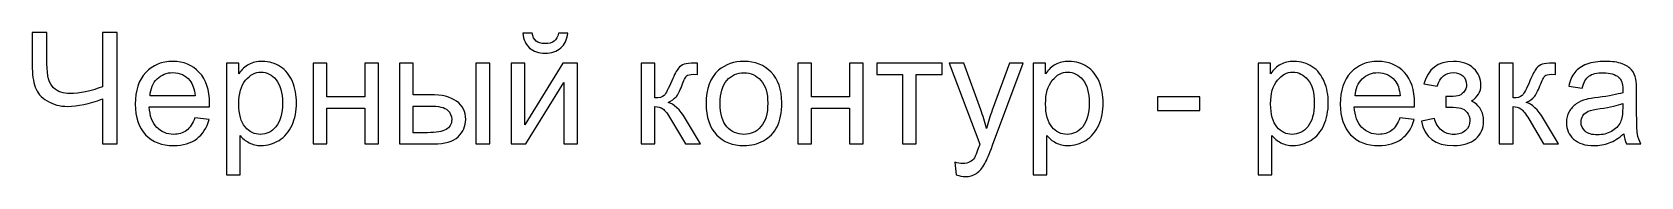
# Model space of a CAD drawing. Header units: millimetres. Extents: x -1172 to 901, y -384 to 816.
# Drawn here: x 480 to 587.3, y 208.9 to 218.5 of the extents above; entities that cross this region are included whole.
import ezdxf

# ---------------------------------------------------------------- set-up
doc = ezdxf.new("R2010")
doc.units = ezdxf.units.MM
doc.header["$MEASUREMENT"] = 0
doc.layers.add('layer 1', color=7, linetype='Continuous')

msp = doc.modelspace()

# ---------------------------------------------------------------- linework, layer by layer
at = {"layer": 'layer 1', "color": 250}
for points, knots in [([(485.6495, 211.0876), (485.6495, 211.0876), (484.6624, 211.0876), (484.6624, 211.0876), (484.6624, 211.0876), (484.6624, 211.0876), (484.6624, 214.0835), (484.6624, 214.0835), (484.6624, 214.0835), (483.7792, 213.7562), (483.0051, 213.5917), (482.3419, 213.5917), (482.3419, 213.5917), (481.8241, 213.5917), (481.3669, 213.7129), (480.9721, 213.9554), (480.9721, 213.9554), (480.5755, 214.1961), (480.3105, 214.5043), (480.1772, 214.8767), (480.1772, 214.8767), (480.0438, 215.249), (479.9763, 215.7356), (479.9763, 216.3383), (479.9763, 216.3383), (479.9763, 216.3383), (479.9763, 218.5272), (479.9763, 218.5272), (479.9763, 218.5272), (479.9763, 218.5272), (480.9634, 218.5272), (480.9634, 218.5272), (480.9634, 218.5272), (480.9634, 218.5272), (480.9634, 216.43), (480.9634, 216.43), (480.9634, 216.43), (480.9634, 215.6179), (481.1106, 215.0827), (481.4067, 214.8264), (481.4067, 214.8264), (481.7029, 214.5719), (482.0596, 214.4437), (482.4752, 214.4437), (482.4752, 214.4437), (483.1696, 214.4437), (483.8987, 214.5979), (484.6624, 214.9061), (484.6624, 214.9061), (484.6624, 214.9061), (484.6624, 218.5272), (484.6624, 218.5272), (484.6624, 218.5272), (484.6624, 218.5272), (485.6495, 218.5272), (485.6495, 218.5272), (485.6495, 218.5272), (485.6495, 218.5272), (485.6495, 211.0876), (485.6495, 211.0876)], [0, 0, 0, 0, 0.0625, 0.0625, 0.0625, 0.0625, 0.125, 0.125, 0.125, 0.125, 0.1875, 0.1875, 0.1875, 0.1875, 0.25, 0.25, 0.25, 0.25, 0.3125, 0.3125, 0.3125, 0.3125, 0.375, 0.375, 0.375, 0.375, 0.4375, 0.4375, 0.4375, 0.4375, 0.5, 0.5, 0.5, 0.5, 0.5625, 0.5625, 0.5625, 0.5625, 0.625, 0.625, 0.625, 0.625, 0.6875, 0.6875, 0.6875, 0.6875, 0.75, 0.75, 0.75, 0.75, 0.8125, 0.8125, 0.8125, 0.8125, 0.875, 0.875, 0.875, 0.875, 1, 1, 1, 1]), ([(515.0736, 218.4752), (515.0736, 218.4752), (515.697, 218.4752), (515.697, 218.4752), (515.697, 218.4752), (515.6468, 218.0475), (515.4909, 217.7185), (515.2312, 217.4899), (515.2312, 217.4899), (514.9714, 217.2596), (514.6268, 217.1453), (514.1956, 217.1453), (514.1956, 217.1453), (513.7627, 217.1453), (513.4163, 217.2596), (513.1583, 217.4864), (513.1583, 217.4864), (512.9002, 217.715), (512.7444, 218.044), (512.6942, 218.4752), (512.6942, 218.4752), (512.6942, 218.4752), (513.3176, 218.4752), (513.3176, 218.4752), (513.3176, 218.4752), (513.3643, 218.2415), (513.4596, 218.0666), (513.5999, 217.9523), (513.5999, 217.9523), (513.7401, 217.8362), (513.9306, 217.7791), (514.1679, 217.7791), (514.1679, 217.7791), (514.4432, 217.7791), (514.651, 217.8345), (514.7913, 217.9471), (514.7913, 217.9471), (514.9316, 218.0579), (515.0268, 218.2345), (515.0736, 218.4752)], [0, 0, 0, 0, 0.09090909, 0.09090909, 0.09090909, 0.09090909, 0.18181818, 0.18181818, 0.18181818, 0.18181818, 0.27272727, 0.27272727, 0.27272727, 0.27272727, 0.36363636, 0.36363636, 0.36363636, 0.36363636, 0.45454545, 0.45454545, 0.45454545, 0.45454545, 0.54545455, 0.54545455, 0.54545455, 0.54545455, 0.63636364, 0.63636364, 0.63636364, 0.63636364, 0.72727273, 0.72727273, 0.72727273, 0.72727273, 0.81818182, 0.81818182, 0.81818182, 0.81818182, 1, 1, 1, 1]), ([(490.8292, 212.8332), (490.8292, 212.8332), (491.7747, 212.7085), (491.7747, 212.7085), (491.7747, 212.7085), (491.6275, 212.1596), (491.3522, 211.7318), (490.9504, 211.4288), (490.9504, 211.4288), (490.5487, 211.1257), (490.0361, 210.9733), (489.4109, 210.9733), (489.4109, 210.9733), (488.6247, 210.9733), (488.0013, 211.2157), (487.5406, 211.7006), (487.5406, 211.7006), (487.08, 212.1838), (486.8496, 212.8644), (486.8496, 213.7389), (486.8496, 213.7389), (486.8496, 214.6429), (487.0817, 215.346), (487.5475, 215.8447), (487.5475, 215.8447), (488.0134, 216.3452), (488.6178, 216.5946), (489.3607, 216.5946), (489.3607, 216.5946), (490.0794, 216.5946), (490.6664, 216.3504), (491.1219, 215.8603), (491.1219, 215.8603), (491.5773, 215.3702), (491.8059, 214.681), (491.8059, 213.7926), (491.8059, 213.7926), (491.8059, 213.7389), (491.8042, 213.6575), (491.8007, 213.5501), (491.8007, 213.5501), (491.8007, 213.5501), (487.7848, 213.5501), (487.7848, 213.5501), (487.7848, 213.5501), (487.8194, 212.9596), (487.9857, 212.5059), (488.287, 212.1925), (488.287, 212.1925), (488.5866, 211.879), (488.9624, 211.7214), (489.4109, 211.7214), (489.4109, 211.7214), (489.7451, 211.7214), (490.0309, 211.8097), (490.2664, 211.9864), (490.2664, 211.9864), (490.5036, 212.163), (490.6907, 212.4453), (490.8292, 212.8332)], [0, 0, 0, 0, 0.0625, 0.0625, 0.0625, 0.0625, 0.125, 0.125, 0.125, 0.125, 0.1875, 0.1875, 0.1875, 0.1875, 0.25, 0.25, 0.25, 0.25, 0.3125, 0.3125, 0.3125, 0.3125, 0.375, 0.375, 0.375, 0.375, 0.4375, 0.4375, 0.4375, 0.4375, 0.5, 0.5, 0.5, 0.5, 0.5625, 0.5625, 0.5625, 0.5625, 0.625, 0.625, 0.625, 0.625, 0.6875, 0.6875, 0.6875, 0.6875, 0.75, 0.75, 0.75, 0.75, 0.8125, 0.8125, 0.8125, 0.8125, 0.875, 0.875, 0.875, 0.875, 1, 1, 1, 1]), ([(487.8367, 214.2983), (487.8367, 214.2983), (490.8396, 214.2983), (490.8396, 214.2983), (490.8396, 214.2983), (490.7998, 214.752), (490.6837, 215.0914), (490.495, 215.3183), (490.495, 215.3183), (490.2058, 215.6698), (489.8283, 215.8464), (489.3659, 215.8464), (489.3659, 215.8464), (488.9468, 215.8464), (488.5953, 215.7062), (488.3095, 215.4256), (488.3095, 215.4256), (488.0255, 215.1451), (487.8679, 214.7693), (487.8367, 214.2983)], [0, 0, 0, 0, 0.16666667, 0.16666667, 0.16666667, 0.16666667, 0.33333333, 0.33333333, 0.33333333, 0.33333333, 0.5, 0.5, 0.5, 0.5, 0.66666667, 0.66666667, 0.66666667, 0.66666667, 1, 1, 1, 1]), ([(492.9298, 209.0199), (492.9298, 209.0199), (492.9298, 216.4803), (492.9298, 216.4803), (492.9298, 216.4803), (492.9298, 216.4803), (493.761, 216.4803), (493.761, 216.4803), (493.761, 216.4803), (493.761, 216.4803), (493.761, 215.772), (493.761, 215.772), (493.761, 215.772), (493.9567, 216.0456), (494.1784, 216.2517), (494.426, 216.3885), (494.426, 216.3885), (494.6719, 216.5253), (494.9715, 216.5946), (495.3231, 216.5946), (495.3231, 216.5946), (495.7837, 216.5946), (496.1889, 216.4768), (496.5405, 216.2396), (496.5405, 216.2396), (496.892, 216.004), (497.157, 215.6698), (497.3371, 215.2403), (497.3371, 215.2403), (497.5154, 214.8091), (497.6055, 214.3381), (497.6055, 213.8238), (497.6055, 213.8238), (497.6055, 213.2748), (497.5068, 212.7795), (497.3094, 212.3379), (497.3094, 212.3379), (497.1119, 211.8981), (496.8245, 211.5604), (496.447, 211.3248), (496.447, 211.3248), (496.0712, 211.0911), (495.6746, 210.9733), (495.259, 210.9733), (495.259, 210.9733), (494.9542, 210.9733), (494.6806, 211.0374), (494.4399, 211.1655), (494.4399, 211.1655), (494.1974, 211.2937), (494, 211.4547), (493.8441, 211.6504), (493.8441, 211.6504), (493.8441, 211.6504), (493.8441, 209.0199), (493.8441, 209.0199), (493.8441, 209.0199), (493.8441, 209.0199), (492.9298, 209.0199), (492.9298, 209.0199)], [0, 0, 0, 0, 0.0625, 0.0625, 0.0625, 0.0625, 0.125, 0.125, 0.125, 0.125, 0.1875, 0.1875, 0.1875, 0.1875, 0.25, 0.25, 0.25, 0.25, 0.3125, 0.3125, 0.3125, 0.3125, 0.375, 0.375, 0.375, 0.375, 0.4375, 0.4375, 0.4375, 0.4375, 0.5, 0.5, 0.5, 0.5, 0.5625, 0.5625, 0.5625, 0.5625, 0.625, 0.625, 0.625, 0.625, 0.6875, 0.6875, 0.6875, 0.6875, 0.75, 0.75, 0.75, 0.75, 0.8125, 0.8125, 0.8125, 0.8125, 0.875, 0.875, 0.875, 0.875, 1, 1, 1, 1]), ([(493.761, 213.751), (493.761, 213.0601), (493.9013, 212.5492), (494.1801, 212.2184), (494.1801, 212.2184), (494.4606, 211.8877), (494.8001, 211.7214), (495.1984, 211.7214), (495.1984, 211.7214), (495.6036, 211.7214), (495.9499, 211.8929), (496.2374, 212.2358), (496.2374, 212.2358), (496.5266, 212.5786), (496.6704, 213.1086), (496.6704, 213.8272), (496.6704, 213.8272), (496.6704, 214.513), (496.5301, 215.0256), (496.2478, 215.3668), (496.2478, 215.3668), (495.9655, 215.7079), (495.6296, 215.8776), (495.2382, 215.8776), (495.2382, 215.8776), (494.8503, 215.8776), (494.5074, 215.6958), (494.2095, 215.3339), (494.2095, 215.3339), (493.9099, 214.9702), (493.761, 214.4437), (493.761, 213.751)], [0, 0, 0, 0, 0.11111111, 0.11111111, 0.11111111, 0.11111111, 0.22222222, 0.22222222, 0.22222222, 0.22222222, 0.33333333, 0.33333333, 0.33333333, 0.33333333, 0.44444444, 0.44444444, 0.44444444, 0.44444444, 0.55555556, 0.55555556, 0.55555556, 0.55555556, 0.66666667, 0.66666667, 0.66666667, 0.66666667, 0.77777778, 0.77777778, 0.77777778, 0.77777778, 1, 1, 1, 1]), ([(498.7086, 216.4803), (498.7086, 216.4803), (499.6229, 216.4803), (499.6229, 216.4803), (499.6229, 216.4803), (499.6229, 216.4803), (499.6229, 214.2359), (499.6229, 214.2359), (499.6229, 214.2359), (499.6229, 214.2359), (502.1582, 214.2359), (502.1582, 214.2359), (502.1582, 214.2359), (502.1582, 214.2359), (502.1582, 216.4803), (502.1582, 216.4803), (502.1582, 216.4803), (502.1582, 216.4803), (503.0726, 216.4803), (503.0726, 216.4803), (503.0726, 216.4803), (503.0726, 216.4803), (503.0726, 211.0876), (503.0726, 211.0876), (503.0726, 211.0876), (503.0726, 211.0876), (502.1582, 211.0876), (502.1582, 211.0876), (502.1582, 211.0876), (502.1582, 211.0876), (502.1582, 213.4774), (502.1582, 213.4774), (502.1582, 213.4774), (502.1582, 213.4774), (499.6229, 213.4774), (499.6229, 213.4774), (499.6229, 213.4774), (499.6229, 213.4774), (499.6229, 211.0876), (499.6229, 211.0876), (499.6229, 211.0876), (499.6229, 211.0876), (498.7086, 211.0876), (498.7086, 211.0876), (498.7086, 211.0876), (498.7086, 211.0876), (498.7086, 216.4803), (498.7086, 216.4803)], [0, 0, 0, 0, 0.07692308, 0.07692308, 0.07692308, 0.07692308, 0.15384615, 0.15384615, 0.15384615, 0.15384615, 0.23076923, 0.23076923, 0.23076923, 0.23076923, 0.30769231, 0.30769231, 0.30769231, 0.30769231, 0.38461538, 0.38461538, 0.38461538, 0.38461538, 0.46153846, 0.46153846, 0.46153846, 0.46153846, 0.53846154, 0.53846154, 0.53846154, 0.53846154, 0.61538462, 0.61538462, 0.61538462, 0.61538462, 0.69230769, 0.69230769, 0.69230769, 0.69230769, 0.76923077, 0.76923077, 0.76923077, 0.76923077, 0.84615385, 0.84615385, 0.84615385, 0.84615385, 1, 1, 1, 1]), ([(504.477, 216.4803), (504.477, 216.4803), (505.3914, 216.4803), (505.3914, 216.4803), (505.3914, 216.4803), (505.3914, 216.4803), (505.3914, 214.371), (505.3914, 214.371), (505.3914, 214.371), (505.3914, 214.371), (506.5448, 214.371), (506.5448, 214.371), (506.5448, 214.371), (507.2981, 214.371), (507.8765, 214.2255), (508.2834, 213.9329), (508.2834, 213.9329), (508.6904, 213.6402), (508.893, 213.2367), (508.893, 212.7224), (508.893, 212.7224), (508.893, 212.2721), (508.7233, 211.8877), (508.3839, 211.5673), (508.3839, 211.5673), (508.0444, 211.2469), (507.5024, 211.0876), (506.756, 211.0876), (506.756, 211.0876), (506.756, 211.0876), (504.477, 211.0876), (504.477, 211.0876), (504.477, 211.0876), (504.477, 211.0876), (504.477, 216.4803), (504.477, 216.4803)], [0, 0, 0, 0, 0.1, 0.1, 0.1, 0.1, 0.2, 0.2, 0.2, 0.2, 0.3, 0.3, 0.3, 0.3, 0.4, 0.4, 0.4, 0.4, 0.5, 0.5, 0.5, 0.5, 0.6, 0.6, 0.6, 0.6, 0.7, 0.7, 0.7, 0.7, 0.8, 0.8, 0.8, 0.8, 1, 1, 1, 1]), ([(509.5788, 216.4803), (509.5788, 216.4803), (510.4931, 216.4803), (510.4931, 216.4803), (510.4931, 216.4803), (510.4931, 216.4803), (510.4931, 211.0876), (510.4931, 211.0876), (510.4931, 211.0876), (510.4931, 211.0876), (509.5788, 211.0876), (509.5788, 211.0876), (509.5788, 211.0876), (509.5788, 211.0876), (509.5788, 216.4803), (509.5788, 216.4803)], [0, 0, 0, 0, 0.2, 0.2, 0.2, 0.2, 0.4, 0.4, 0.4, 0.4, 0.6, 0.6, 0.6, 0.6, 1, 1, 1, 1]), ([(511.9149, 216.4803), (511.9149, 216.4803), (512.8292, 216.4803), (512.8292, 216.4803), (512.8292, 216.4803), (512.8292, 216.4803), (512.8292, 212.3674), (512.8292, 212.3674), (512.8292, 212.3674), (512.8292, 212.3674), (515.3697, 216.4803), (515.3697, 216.4803), (515.3697, 216.4803), (515.3697, 216.4803), (516.3516, 216.4803), (516.3516, 216.4803), (516.3516, 216.4803), (516.3516, 216.4803), (516.3516, 211.0876), (516.3516, 211.0876), (516.3516, 211.0876), (516.3516, 211.0876), (515.4373, 211.0876), (515.4373, 211.0876), (515.4373, 211.0876), (515.4373, 211.0876), (515.4373, 215.1745), (515.4373, 215.1745), (515.4373, 215.1745), (515.4373, 215.1745), (512.9002, 211.0876), (512.9002, 211.0876), (512.9002, 211.0876), (512.9002, 211.0876), (511.9149, 211.0876), (511.9149, 211.0876), (511.9149, 211.0876), (511.9149, 211.0876), (511.9149, 216.4803), (511.9149, 216.4803)], [0, 0, 0, 0, 0.09090909, 0.09090909, 0.09090909, 0.09090909, 0.18181818, 0.18181818, 0.18181818, 0.18181818, 0.27272727, 0.27272727, 0.27272727, 0.27272727, 0.36363636, 0.36363636, 0.36363636, 0.36363636, 0.45454545, 0.45454545, 0.45454545, 0.45454545, 0.54545455, 0.54545455, 0.54545455, 0.54545455, 0.63636364, 0.63636364, 0.63636364, 0.63636364, 0.72727273, 0.72727273, 0.72727273, 0.72727273, 0.81818182, 0.81818182, 0.81818182, 0.81818182, 1, 1, 1, 1]), ([(520.5961, 216.4803), (520.5961, 216.4803), (521.5104, 216.4803), (521.5104, 216.4803), (521.5104, 216.4803), (521.5104, 216.4803), (521.5104, 214.1528), (521.5104, 214.1528), (521.5104, 214.1528), (521.8014, 214.1528), (522.0057, 214.2082), (522.1235, 214.3208), (522.1235, 214.3208), (522.2395, 214.4316), (522.411, 214.7554), (522.6395, 215.294), (522.6395, 215.294), (522.8196, 215.72), (522.9651, 216.0006), (523.0759, 216.1357), (523.0759, 216.1357), (523.1885, 216.2707), (523.3167, 216.3625), (523.4621, 216.4093), (523.4621, 216.4093), (523.6093, 216.456), (523.8431, 216.4803), (524.1635, 216.4803), (524.1635, 216.4803), (524.1635, 216.4803), (524.3471, 216.4803), (524.3471, 216.4803), (524.3471, 216.4803), (524.3471, 216.4803), (524.3471, 215.727), (524.3471, 215.727), (524.3471, 215.727), (524.3471, 215.727), (524.0925, 215.7322), (524.0925, 215.7322), (524.0925, 215.7322), (523.8518, 215.7322), (523.6976, 215.6958), (523.6301, 215.6248), (523.6301, 215.6248), (523.5591, 215.5503), (523.45, 215.3287), (523.3045, 214.9598), (523.3045, 214.9598), (523.166, 214.6065), (523.0396, 214.3623), (522.9236, 214.2273), (522.9236, 214.2273), (522.8093, 214.0922), (522.6309, 213.9692), (522.3902, 213.8567), (522.3902, 213.8567), (522.7833, 213.751), (523.1712, 213.3856), (523.5522, 212.7587), (523.5522, 212.7587), (523.5522, 212.7587), (524.5549, 211.0876), (524.5549, 211.0876), (524.5549, 211.0876), (524.5549, 211.0876), (523.5504, 211.0876), (523.5504, 211.0876), (523.5504, 211.0876), (523.5504, 211.0876), (522.5616, 212.7535), (522.5616, 212.7535), (522.5616, 212.7535), (522.3625, 213.0912), (522.1893, 213.3129), (522.0421, 213.4203), (522.0421, 213.4203), (521.8932, 213.5276), (521.7165, 213.5813), (521.5104, 213.5813), (521.5104, 213.5813), (521.5104, 213.5813), (521.5104, 211.0876), (521.5104, 211.0876), (521.5104, 211.0876), (521.5104, 211.0876), (520.5961, 211.0876), (520.5961, 211.0876), (520.5961, 211.0876), (520.5961, 211.0876), (520.5961, 216.4803), (520.5961, 216.4803)], [0, 0, 0, 0, 0.04166667, 0.04166667, 0.04166667, 0.04166667, 0.08333333, 0.08333333, 0.08333333, 0.08333333, 0.125, 0.125, 0.125, 0.125, 0.16666667, 0.16666667, 0.16666667, 0.16666667, 0.20833333, 0.20833333, 0.20833333, 0.20833333, 0.25, 0.25, 0.25, 0.25, 0.29166667, 0.29166667, 0.29166667, 0.29166667, 0.33333333, 0.33333333, 0.33333333, 0.33333333, 0.375, 0.375, 0.375, 0.375, 0.41666667, 0.41666667, 0.41666667, 0.41666667, 0.45833333, 0.45833333, 0.45833333, 0.45833333, 0.5, 0.5, 0.5, 0.5, 0.54166667, 0.54166667, 0.54166667, 0.54166667, 0.58333333, 0.58333333, 0.58333333, 0.58333333, 0.625, 0.625, 0.625, 0.625, 0.66666667, 0.66666667, 0.66666667, 0.66666667, 0.70833333, 0.70833333, 0.70833333, 0.70833333, 0.75, 0.75, 0.75, 0.75, 0.79166667, 0.79166667, 0.79166667, 0.79166667, 0.83333333, 0.83333333, 0.83333333, 0.83333333, 0.875, 0.875, 0.875, 0.875, 0.91666667, 0.91666667, 0.91666667, 0.91666667, 1, 1, 1, 1]), ([(524.9254, 213.7839), (524.9254, 214.7797), (525.2025, 215.5174), (525.7584, 215.9971), (525.7584, 215.9971), (526.2207, 216.3954), (526.787, 216.5946), (527.4537, 216.5946), (527.4537, 216.5946), (528.1932, 216.5946), (528.7993, 216.3521), (529.2703, 215.8672), (529.2703, 215.8672), (529.7397, 215.3841), (529.9752, 214.7139), (529.9752, 213.8601), (529.9752, 213.8601), (529.9752, 213.1674), (529.8713, 212.6237), (529.6635, 212.2271), (529.6635, 212.2271), (529.4556, 211.8305), (529.1526, 211.5223), (528.7543, 211.3023), (528.7543, 211.3023), (528.3577, 211.0824), (527.923, 210.9733), (527.4537, 210.9733), (527.4537, 210.9733), (526.6987, 210.9733), (526.0891, 211.214), (525.6233, 211.6972), (525.6233, 211.6972), (525.1574, 212.1803), (524.9254, 212.8765), (524.9254, 213.7839)], [0, 0, 0, 0, 0.1, 0.1, 0.1, 0.1, 0.2, 0.2, 0.2, 0.2, 0.3, 0.3, 0.3, 0.3, 0.4, 0.4, 0.4, 0.4, 0.5, 0.5, 0.5, 0.5, 0.6, 0.6, 0.6, 0.6, 0.7, 0.7, 0.7, 0.7, 0.8, 0.8, 0.8, 0.8, 1, 1, 1, 1]), ([(525.8605, 213.7822), (525.8605, 213.093), (526.0112, 212.5769), (526.3125, 212.2358), (526.3125, 212.2358), (526.6156, 211.8929), (526.9948, 211.7214), (527.4537, 211.7214), (527.4537, 211.7214), (527.9075, 211.7214), (528.285, 211.8929), (528.588, 212.2375), (528.588, 212.2375), (528.8894, 212.5821), (529.04, 213.1068), (529.04, 213.8116), (529.04, 213.8116), (529.04, 214.4766), (528.8876, 214.9806), (528.5846, 215.3217), (528.5846, 215.3217), (528.2815, 215.6646), (527.904, 215.8361), (527.4537, 215.8361), (527.4537, 215.8361), (526.9948, 215.8361), (526.6156, 215.6663), (526.3125, 215.3252), (526.3125, 215.3252), (526.0112, 214.984), (525.8605, 214.4697), (525.8605, 213.7822)], [0, 0, 0, 0, 0.11111111, 0.11111111, 0.11111111, 0.11111111, 0.22222222, 0.22222222, 0.22222222, 0.22222222, 0.33333333, 0.33333333, 0.33333333, 0.33333333, 0.44444444, 0.44444444, 0.44444444, 0.44444444, 0.55555556, 0.55555556, 0.55555556, 0.55555556, 0.66666667, 0.66666667, 0.66666667, 0.66666667, 0.77777778, 0.77777778, 0.77777778, 0.77777778, 1, 1, 1, 1]), ([(531.0471, 216.4803), (531.0471, 216.4803), (531.9614, 216.4803), (531.9614, 216.4803), (531.9614, 216.4803), (531.9614, 216.4803), (531.9614, 214.2359), (531.9614, 214.2359), (531.9614, 214.2359), (531.9614, 214.2359), (534.4967, 214.2359), (534.4967, 214.2359), (534.4967, 214.2359), (534.4967, 214.2359), (534.4967, 216.4803), (534.4967, 216.4803), (534.4967, 216.4803), (534.4967, 216.4803), (535.4111, 216.4803), (535.4111, 216.4803), (535.4111, 216.4803), (535.4111, 216.4803), (535.4111, 211.0876), (535.4111, 211.0876), (535.4111, 211.0876), (535.4111, 211.0876), (534.4967, 211.0876), (534.4967, 211.0876), (534.4967, 211.0876), (534.4967, 211.0876), (534.4967, 213.4774), (534.4967, 213.4774), (534.4967, 213.4774), (534.4967, 213.4774), (531.9614, 213.4774), (531.9614, 213.4774), (531.9614, 213.4774), (531.9614, 213.4774), (531.9614, 211.0876), (531.9614, 211.0876), (531.9614, 211.0876), (531.9614, 211.0876), (531.0471, 211.0876), (531.0471, 211.0876), (531.0471, 211.0876), (531.0471, 211.0876), (531.0471, 216.4803), (531.0471, 216.4803)], [0, 0, 0, 0, 0.07692308, 0.07692308, 0.07692308, 0.07692308, 0.15384615, 0.15384615, 0.15384615, 0.15384615, 0.23076923, 0.23076923, 0.23076923, 0.23076923, 0.30769231, 0.30769231, 0.30769231, 0.30769231, 0.38461538, 0.38461538, 0.38461538, 0.38461538, 0.46153846, 0.46153846, 0.46153846, 0.46153846, 0.53846154, 0.53846154, 0.53846154, 0.53846154, 0.61538462, 0.61538462, 0.61538462, 0.61538462, 0.69230769, 0.69230769, 0.69230769, 0.69230769, 0.76923077, 0.76923077, 0.76923077, 0.76923077, 0.84615385, 0.84615385, 0.84615385, 0.84615385, 1, 1, 1, 1]), ([(536.3064, 216.4803), (536.3064, 216.4803), (540.6704, 216.4803), (540.6704, 216.4803), (540.6704, 216.4803), (540.6704, 216.4803), (540.6704, 215.7218), (540.6704, 215.7218), (540.6704, 215.7218), (540.6704, 215.7218), (538.9456, 215.7218), (538.9456, 215.7218), (538.9456, 215.7218), (538.9456, 215.7218), (538.9456, 211.0876), (538.9456, 211.0876), (538.9456, 211.0876), (538.9456, 211.0876), (538.0312, 211.0876), (538.0312, 211.0876), (538.0312, 211.0876), (538.0312, 211.0876), (538.0312, 215.7218), (538.0312, 215.7218), (538.0312, 215.7218), (538.0312, 215.7218), (536.3064, 215.7218), (536.3064, 215.7218), (536.3064, 215.7218), (536.3064, 215.7218), (536.3064, 216.4803), (536.3064, 216.4803)], [0, 0, 0, 0, 0.11111111, 0.11111111, 0.11111111, 0.11111111, 0.22222222, 0.22222222, 0.22222222, 0.22222222, 0.33333333, 0.33333333, 0.33333333, 0.33333333, 0.44444444, 0.44444444, 0.44444444, 0.44444444, 0.55555556, 0.55555556, 0.55555556, 0.55555556, 0.66666667, 0.66666667, 0.66666667, 0.66666667, 0.77777778, 0.77777778, 0.77777778, 0.77777778, 1, 1, 1, 1]), ([(541.6176, 209.0147), (541.6176, 209.0147), (541.5137, 209.8598), (541.5137, 209.8598), (541.5137, 209.8598), (541.7146, 209.8061), (541.8878, 209.7784), (542.0367, 209.7784), (542.0367, 209.7784), (542.241, 209.7784), (542.4038, 209.813), (542.525, 209.8806), (542.525, 209.8806), (542.648, 209.9481), (542.7484, 210.0434), (542.8264, 210.1646), (542.8264, 210.1646), (542.8835, 210.2564), (542.977, 210.4832), (543.1052, 210.8469), (543.1052, 210.8469), (543.1225, 210.8971), (543.1485, 210.9716), (543.1866, 211.0703), (543.1866, 211.0703), (543.1866, 211.0703), (541.1396, 216.4803), (541.1396, 216.4803), (541.1396, 216.4803), (541.1396, 216.4803), (542.1164, 216.4803), (542.1164, 216.4803), (542.1164, 216.4803), (542.1164, 216.4803), (543.242, 213.3666), (543.242, 213.3666), (543.242, 213.3666), (543.3892, 212.9735), (543.5191, 212.5579), (543.6351, 212.1215), (543.6351, 212.1215), (543.7407, 212.5319), (543.8654, 212.9371), (544.0109, 213.3354), (544.0109, 213.3354), (544.0109, 213.3354), (545.1608, 216.4803), (545.1608, 216.4803), (545.1608, 216.4803), (545.1608, 216.4803), (546.0734, 216.4803), (546.0734, 216.4803), (546.0734, 216.4803), (546.0734, 216.4803), (544.0351, 210.9941), (544.0351, 210.9941), (544.0351, 210.9941), (543.8152, 210.4036), (543.6438, 209.9983), (543.5208, 209.7749), (543.5208, 209.7749), (543.358, 209.4753), (543.171, 209.2554), (542.9614, 209.1151), (542.9614, 209.1151), (542.7502, 208.9749), (542.4991, 208.9056), (542.2081, 208.9056), (542.2081, 208.9056), (542.0315, 208.9056), (541.8341, 208.942), (541.6176, 209.0147)], [0, 0, 0, 0, 0.05263158, 0.05263158, 0.05263158, 0.05263158, 0.10526316, 0.10526316, 0.10526316, 0.10526316, 0.15789474, 0.15789474, 0.15789474, 0.15789474, 0.21052632, 0.21052632, 0.21052632, 0.21052632, 0.26315789, 0.26315789, 0.26315789, 0.26315789, 0.31578947, 0.31578947, 0.31578947, 0.31578947, 0.36842105, 0.36842105, 0.36842105, 0.36842105, 0.42105263, 0.42105263, 0.42105263, 0.42105263, 0.47368421, 0.47368421, 0.47368421, 0.47368421, 0.52631579, 0.52631579, 0.52631579, 0.52631579, 0.57894737, 0.57894737, 0.57894737, 0.57894737, 0.63157895, 0.63157895, 0.63157895, 0.63157895, 0.68421053, 0.68421053, 0.68421053, 0.68421053, 0.73684211, 0.73684211, 0.73684211, 0.73684211, 0.78947368, 0.78947368, 0.78947368, 0.78947368, 0.84210526, 0.84210526, 0.84210526, 0.84210526, 0.89473684, 0.89473684, 0.89473684, 0.89473684, 1, 1, 1, 1]), ([(546.7385, 209.0199), (546.7385, 209.0199), (546.7385, 216.4803), (546.7385, 216.4803), (546.7385, 216.4803), (546.7385, 216.4803), (547.5697, 216.4803), (547.5697, 216.4803), (547.5697, 216.4803), (547.5697, 216.4803), (547.5697, 215.772), (547.5697, 215.772), (547.5697, 215.772), (547.7654, 216.0456), (547.9871, 216.2517), (548.2347, 216.3885), (548.2347, 216.3885), (548.4806, 216.5253), (548.7802, 216.5946), (549.1318, 216.5946), (549.1318, 216.5946), (549.5924, 216.5946), (549.9976, 216.4768), (550.3492, 216.2396), (550.3492, 216.2396), (550.7007, 216.004), (550.9657, 215.6698), (551.1458, 215.2403), (551.1458, 215.2403), (551.3241, 214.8091), (551.4142, 214.3381), (551.4142, 213.8238), (551.4142, 213.8238), (551.4142, 213.2748), (551.3155, 212.7795), (551.1181, 212.3379), (551.1181, 212.3379), (550.9206, 211.8981), (550.6332, 211.5604), (550.2557, 211.3248), (550.2557, 211.3248), (549.8799, 211.0911), (549.4833, 210.9733), (549.0677, 210.9733), (549.0677, 210.9733), (548.7629, 210.9733), (548.4893, 211.0374), (548.2486, 211.1655), (548.2486, 211.1655), (548.0061, 211.2937), (547.8087, 211.4547), (547.6528, 211.6504), (547.6528, 211.6504), (547.6528, 211.6504), (547.6528, 209.0199), (547.6528, 209.0199), (547.6528, 209.0199), (547.6528, 209.0199), (546.7385, 209.0199), (546.7385, 209.0199)], [0, 0, 0, 0, 0.0625, 0.0625, 0.0625, 0.0625, 0.125, 0.125, 0.125, 0.125, 0.1875, 0.1875, 0.1875, 0.1875, 0.25, 0.25, 0.25, 0.25, 0.3125, 0.3125, 0.3125, 0.3125, 0.375, 0.375, 0.375, 0.375, 0.4375, 0.4375, 0.4375, 0.4375, 0.5, 0.5, 0.5, 0.5, 0.5625, 0.5625, 0.5625, 0.5625, 0.625, 0.625, 0.625, 0.625, 0.6875, 0.6875, 0.6875, 0.6875, 0.75, 0.75, 0.75, 0.75, 0.8125, 0.8125, 0.8125, 0.8125, 0.875, 0.875, 0.875, 0.875, 1, 1, 1, 1]), ([(547.5697, 213.751), (547.5697, 213.0601), (547.71, 212.5492), (547.9888, 212.2184), (547.9888, 212.2184), (548.2693, 211.8877), (548.6088, 211.7214), (549.0071, 211.7214), (549.0071, 211.7214), (549.4123, 211.7214), (549.7586, 211.8929), (550.0461, 212.2358), (550.0461, 212.2358), (550.3353, 212.5786), (550.4791, 213.1086), (550.4791, 213.8272), (550.4791, 213.8272), (550.4791, 214.513), (550.3388, 215.0256), (550.0565, 215.3668), (550.0565, 215.3668), (549.7742, 215.7079), (549.4383, 215.8776), (549.0469, 215.8776), (549.0469, 215.8776), (548.659, 215.8776), (548.3161, 215.6958), (548.0182, 215.3339), (548.0182, 215.3339), (547.7186, 214.9702), (547.5697, 214.4437), (547.5697, 213.751)], [0, 0, 0, 0, 0.11111111, 0.11111111, 0.11111111, 0.11111111, 0.22222222, 0.22222222, 0.22222222, 0.22222222, 0.33333333, 0.33333333, 0.33333333, 0.33333333, 0.44444444, 0.44444444, 0.44444444, 0.44444444, 0.55555556, 0.55555556, 0.55555556, 0.55555556, 0.66666667, 0.66666667, 0.66666667, 0.66666667, 0.77777778, 0.77777778, 0.77777778, 0.77777778, 1, 1, 1, 1]), ([(561.7509, 209.0199), (561.7509, 209.0199), (561.7509, 216.4803), (561.7509, 216.4803), (561.7509, 216.4803), (561.7509, 216.4803), (562.5821, 216.4803), (562.5821, 216.4803), (562.5821, 216.4803), (562.5821, 216.4803), (562.5821, 215.772), (562.5821, 215.772), (562.5821, 215.772), (562.7778, 216.0456), (562.9995, 216.2517), (563.2471, 216.3885), (563.2471, 216.3885), (563.493, 216.5253), (563.7926, 216.5946), (564.1442, 216.5946), (564.1442, 216.5946), (564.6048, 216.5946), (565.01, 216.4768), (565.3616, 216.2396), (565.3616, 216.2396), (565.7131, 216.004), (565.9781, 215.6698), (566.1582, 215.2403), (566.1582, 215.2403), (566.3365, 214.8091), (566.4266, 214.3381), (566.4266, 213.8238), (566.4266, 213.8238), (566.4266, 213.2748), (566.3279, 212.7795), (566.1305, 212.3379), (566.1305, 212.3379), (565.933, 211.8981), (565.6456, 211.5604), (565.2681, 211.3248), (565.2681, 211.3248), (564.8923, 211.0911), (564.4957, 210.9733), (564.0801, 210.9733), (564.0801, 210.9733), (563.7753, 210.9733), (563.5017, 211.0374), (563.261, 211.1655), (563.261, 211.1655), (563.0185, 211.2937), (562.8211, 211.4547), (562.6652, 211.6504), (562.6652, 211.6504), (562.6652, 211.6504), (562.6652, 209.0199), (562.6652, 209.0199), (562.6652, 209.0199), (562.6652, 209.0199), (561.7509, 209.0199), (561.7509, 209.0199)], [0, 0, 0, 0, 0.0625, 0.0625, 0.0625, 0.0625, 0.125, 0.125, 0.125, 0.125, 0.1875, 0.1875, 0.1875, 0.1875, 0.25, 0.25, 0.25, 0.25, 0.3125, 0.3125, 0.3125, 0.3125, 0.375, 0.375, 0.375, 0.375, 0.4375, 0.4375, 0.4375, 0.4375, 0.5, 0.5, 0.5, 0.5, 0.5625, 0.5625, 0.5625, 0.5625, 0.625, 0.625, 0.625, 0.625, 0.6875, 0.6875, 0.6875, 0.6875, 0.75, 0.75, 0.75, 0.75, 0.8125, 0.8125, 0.8125, 0.8125, 0.875, 0.875, 0.875, 0.875, 1, 1, 1, 1]), ([(562.5821, 213.751), (562.5821, 213.0601), (562.7224, 212.5492), (563.0012, 212.2184), (563.0012, 212.2184), (563.2817, 211.8877), (563.6212, 211.7214), (564.0195, 211.7214), (564.0195, 211.7214), (564.4247, 211.7214), (564.771, 211.8929), (565.0585, 212.2358), (565.0585, 212.2358), (565.3477, 212.5786), (565.4915, 213.1086), (565.4915, 213.8272), (565.4915, 213.8272), (565.4915, 214.513), (565.3512, 215.0256), (565.0689, 215.3668), (565.0689, 215.3668), (564.7866, 215.7079), (564.4507, 215.8776), (564.0593, 215.8776), (564.0593, 215.8776), (563.6714, 215.8776), (563.3285, 215.6958), (563.0306, 215.3339), (563.0306, 215.3339), (562.731, 214.9702), (562.5821, 214.4437), (562.5821, 213.751)], [0, 0, 0, 0, 0.11111111, 0.11111111, 0.11111111, 0.11111111, 0.22222222, 0.22222222, 0.22222222, 0.22222222, 0.33333333, 0.33333333, 0.33333333, 0.33333333, 0.44444444, 0.44444444, 0.44444444, 0.44444444, 0.55555556, 0.55555556, 0.55555556, 0.55555556, 0.66666667, 0.66666667, 0.66666667, 0.66666667, 0.77777778, 0.77777778, 0.77777778, 0.77777778, 1, 1, 1, 1]), ([(571.2079, 212.8332), (571.2079, 212.8332), (572.1534, 212.7085), (572.1534, 212.7085), (572.1534, 212.7085), (572.0062, 212.1596), (571.7309, 211.7318), (571.3291, 211.4288), (571.3291, 211.4288), (570.9274, 211.1257), (570.4148, 210.9733), (569.7896, 210.9733), (569.7896, 210.9733), (569.0034, 210.9733), (568.38, 211.2157), (567.9193, 211.7006), (567.9193, 211.7006), (567.4587, 212.1838), (567.2283, 212.8644), (567.2283, 213.7389), (567.2283, 213.7389), (567.2283, 214.6429), (567.4604, 215.346), (567.9262, 215.8447), (567.9262, 215.8447), (568.3921, 216.3452), (568.9965, 216.5946), (569.7394, 216.5946), (569.7394, 216.5946), (570.4581, 216.5946), (571.0451, 216.3504), (571.5006, 215.8603), (571.5006, 215.8603), (571.956, 215.3702), (572.1846, 214.681), (572.1846, 213.7926), (572.1846, 213.7926), (572.1846, 213.7389), (572.1829, 213.6575), (572.1794, 213.5501), (572.1794, 213.5501), (572.1794, 213.5501), (568.1635, 213.5501), (568.1635, 213.5501), (568.1635, 213.5501), (568.1981, 212.9596), (568.3644, 212.5059), (568.6657, 212.1925), (568.6657, 212.1925), (568.9653, 211.879), (569.3411, 211.7214), (569.7896, 211.7214), (569.7896, 211.7214), (570.1238, 211.7214), (570.4096, 211.8097), (570.6451, 211.9864), (570.6451, 211.9864), (570.8823, 212.163), (571.0694, 212.4453), (571.2079, 212.8332)], [0, 0, 0, 0, 0.0625, 0.0625, 0.0625, 0.0625, 0.125, 0.125, 0.125, 0.125, 0.1875, 0.1875, 0.1875, 0.1875, 0.25, 0.25, 0.25, 0.25, 0.3125, 0.3125, 0.3125, 0.3125, 0.375, 0.375, 0.375, 0.375, 0.4375, 0.4375, 0.4375, 0.4375, 0.5, 0.5, 0.5, 0.5, 0.5625, 0.5625, 0.5625, 0.5625, 0.625, 0.625, 0.625, 0.625, 0.6875, 0.6875, 0.6875, 0.6875, 0.75, 0.75, 0.75, 0.75, 0.8125, 0.8125, 0.8125, 0.8125, 0.875, 0.875, 0.875, 0.875, 1, 1, 1, 1]), ([(568.2154, 214.2983), (568.2154, 214.2983), (571.2183, 214.2983), (571.2183, 214.2983), (571.2183, 214.2983), (571.1785, 214.752), (571.0624, 215.0914), (570.8737, 215.3183), (570.8737, 215.3183), (570.5845, 215.6698), (570.207, 215.8464), (569.7446, 215.8464), (569.7446, 215.8464), (569.3255, 215.8464), (568.974, 215.7062), (568.6882, 215.4256), (568.6882, 215.4256), (568.4042, 215.1451), (568.2466, 214.7693), (568.2154, 214.2983)], [0, 0, 0, 0, 0.16666667, 0.16666667, 0.16666667, 0.16666667, 0.33333333, 0.33333333, 0.33333333, 0.33333333, 0.5, 0.5, 0.5, 0.5, 0.66666667, 0.66666667, 0.66666667, 0.66666667, 1, 1, 1, 1]), ([(574.2748, 213.5294), (574.2748, 213.5294), (574.2748, 214.2463), (574.2748, 214.2463), (574.2748, 214.2463), (574.6592, 214.2498), (574.9225, 214.2654), (575.061, 214.2913), (575.061, 214.2913), (575.2013, 214.319), (575.3346, 214.3987), (575.4593, 214.5338), (575.4593, 214.5338), (575.584, 214.6689), (575.6463, 214.8368), (575.6463, 215.0395), (575.6463, 215.0395), (575.6463, 215.2836), (575.5649, 215.481), (575.4004, 215.6265), (575.4004, 215.6265), (575.2359, 215.7737), (575.0246, 215.8464), (574.7631, 215.8464), (574.7631, 215.8464), (574.2488, 215.8464), (573.8886, 215.5451), (573.6825, 214.9425), (573.6825, 214.9425), (573.6825, 214.9425), (572.8097, 215.0879), (572.8097, 215.0879), (572.8097, 215.0879), (573.0799, 216.0924), (573.7345, 216.5946), (574.7701, 216.5946), (574.7701, 216.5946), (575.345, 216.5946), (575.7953, 216.4387), (576.1226, 216.1253), (576.1226, 216.1253), (576.4499, 215.8118), (576.6126, 215.4378), (576.6126, 215.0031), (576.6126, 215.0031), (576.6126, 214.565), (576.3996, 214.2151), (575.9754, 213.9571), (575.9754, 213.9571), (576.2472, 213.8116), (576.4499, 213.6263), (576.5867, 213.4012), (576.5867, 213.4012), (576.7217, 213.1761), (576.7893, 212.9094), (576.7893, 212.6011), (576.7893, 212.6011), (576.7893, 212.118), (576.6126, 211.7266), (576.2611, 211.4253), (576.2611, 211.4253), (575.9078, 211.124), (575.416, 210.9733), (574.7822, 210.9733), (574.7822, 210.9733), (573.5526, 210.9733), (572.8392, 211.5171), (572.6435, 212.6046), (572.6435, 212.6046), (572.6435, 212.6046), (573.5059, 212.7916), (573.5059, 212.7916), (573.5059, 212.7916), (573.5838, 212.4488), (573.7414, 212.1821), (573.9804, 211.9933), (573.9804, 211.9933), (574.2194, 211.8045), (574.4912, 211.711), (574.7995, 211.711), (574.7995, 211.711), (575.1078, 211.711), (575.3641, 211.7976), (575.5684, 211.9725), (575.5684, 211.9725), (575.7727, 212.1457), (575.8749, 212.3674), (575.8749, 212.6375), (575.8749, 212.6375), (575.8749, 212.8471), (575.8108, 213.0289), (575.6827, 213.1847), (575.6827, 213.1847), (575.5545, 213.3406), (575.4177, 213.4376), (575.2723, 213.4757), (575.2723, 213.4757), (575.1268, 213.5155), (574.8636, 213.5346), (574.4826, 213.5346), (574.4826, 213.5346), (574.4514, 213.5346), (574.3821, 213.5328), (574.2748, 213.5294)], [0, 0, 0, 0, 0.03703704, 0.03703704, 0.03703704, 0.03703704, 0.07407407, 0.07407407, 0.07407407, 0.07407407, 0.11111111, 0.11111111, 0.11111111, 0.11111111, 0.14814815, 0.14814815, 0.14814815, 0.14814815, 0.18518519, 0.18518519, 0.18518519, 0.18518519, 0.22222222, 0.22222222, 0.22222222, 0.22222222, 0.25925926, 0.25925926, 0.25925926, 0.25925926, 0.2962963, 0.2962963, 0.2962963, 0.2962963, 0.33333333, 0.33333333, 0.33333333, 0.33333333, 0.37037037, 0.37037037, 0.37037037, 0.37037037, 0.40740741, 0.40740741, 0.40740741, 0.40740741, 0.44444444, 0.44444444, 0.44444444, 0.44444444, 0.48148148, 0.48148148, 0.48148148, 0.48148148, 0.51851852, 0.51851852, 0.51851852, 0.51851852, 0.55555556, 0.55555556, 0.55555556, 0.55555556, 0.59259259, 0.59259259, 0.59259259, 0.59259259, 0.62962963, 0.62962963, 0.62962963, 0.62962963, 0.66666667, 0.66666667, 0.66666667, 0.66666667, 0.7037037, 0.7037037, 0.7037037, 0.7037037, 0.74074074, 0.74074074, 0.74074074, 0.74074074, 0.77777778, 0.77777778, 0.77777778, 0.77777778, 0.81481481, 0.81481481, 0.81481481, 0.81481481, 0.85185185, 0.85185185, 0.85185185, 0.85185185, 0.88888889, 0.88888889, 0.88888889, 0.88888889, 0.92592593, 0.92592593, 0.92592593, 0.92592593, 1, 1, 1, 1]), ([(577.8335, 216.4803), (577.8335, 216.4803), (578.7478, 216.4803), (578.7478, 216.4803), (578.7478, 216.4803), (578.7478, 216.4803), (578.7478, 214.1528), (578.7478, 214.1528), (578.7478, 214.1528), (579.0388, 214.1528), (579.2431, 214.2082), (579.3609, 214.3208), (579.3609, 214.3208), (579.4769, 214.4316), (579.6484, 214.7554), (579.8769, 215.294), (579.8769, 215.294), (580.057, 215.72), (580.2025, 216.0006), (580.3133, 216.1357), (580.3133, 216.1357), (580.4259, 216.2707), (580.5541, 216.3625), (580.6995, 216.4093), (580.6995, 216.4093), (580.8467, 216.456), (581.0805, 216.4803), (581.4009, 216.4803), (581.4009, 216.4803), (581.4009, 216.4803), (581.5845, 216.4803), (581.5845, 216.4803), (581.5845, 216.4803), (581.5845, 216.4803), (581.5845, 215.727), (581.5845, 215.727), (581.5845, 215.727), (581.5845, 215.727), (581.3299, 215.7322), (581.3299, 215.7322), (581.3299, 215.7322), (581.0892, 215.7322), (580.935, 215.6958), (580.8675, 215.6248), (580.8675, 215.6248), (580.7965, 215.5503), (580.6874, 215.3287), (580.5419, 214.9598), (580.5419, 214.9598), (580.4034, 214.6065), (580.277, 214.3623), (580.161, 214.2273), (580.161, 214.2273), (580.0467, 214.0922), (579.8683, 213.9692), (579.6276, 213.8567), (579.6276, 213.8567), (580.0207, 213.751), (580.4086, 213.3856), (580.7896, 212.7587), (580.7896, 212.7587), (580.7896, 212.7587), (581.7923, 211.0876), (581.7923, 211.0876), (581.7923, 211.0876), (581.7923, 211.0876), (580.7878, 211.0876), (580.7878, 211.0876), (580.7878, 211.0876), (580.7878, 211.0876), (579.799, 212.7535), (579.799, 212.7535), (579.799, 212.7535), (579.5999, 213.0912), (579.4267, 213.3129), (579.2795, 213.4203), (579.2795, 213.4203), (579.1306, 213.5276), (578.9539, 213.5813), (578.7478, 213.5813), (578.7478, 213.5813), (578.7478, 213.5813), (578.7478, 211.0876), (578.7478, 211.0876), (578.7478, 211.0876), (578.7478, 211.0876), (577.8335, 211.0876), (577.8335, 211.0876), (577.8335, 211.0876), (577.8335, 211.0876), (577.8335, 216.4803), (577.8335, 216.4803)], [0, 0, 0, 0, 0.04166667, 0.04166667, 0.04166667, 0.04166667, 0.08333333, 0.08333333, 0.08333333, 0.08333333, 0.125, 0.125, 0.125, 0.125, 0.16666667, 0.16666667, 0.16666667, 0.16666667, 0.20833333, 0.20833333, 0.20833333, 0.20833333, 0.25, 0.25, 0.25, 0.25, 0.29166667, 0.29166667, 0.29166667, 0.29166667, 0.33333333, 0.33333333, 0.33333333, 0.33333333, 0.375, 0.375, 0.375, 0.375, 0.41666667, 0.41666667, 0.41666667, 0.41666667, 0.45833333, 0.45833333, 0.45833333, 0.45833333, 0.5, 0.5, 0.5, 0.5, 0.54166667, 0.54166667, 0.54166667, 0.54166667, 0.58333333, 0.58333333, 0.58333333, 0.58333333, 0.625, 0.625, 0.625, 0.625, 0.66666667, 0.66666667, 0.66666667, 0.66666667, 0.70833333, 0.70833333, 0.70833333, 0.70833333, 0.75, 0.75, 0.75, 0.75, 0.79166667, 0.79166667, 0.79166667, 0.79166667, 0.83333333, 0.83333333, 0.83333333, 0.83333333, 0.875, 0.875, 0.875, 0.875, 0.91666667, 0.91666667, 0.91666667, 0.91666667, 1, 1, 1, 1]), ([(586.1407, 211.763), (585.8012, 211.4738), (585.4739, 211.2712), (585.1605, 211.1517), (585.1605, 211.1517), (584.847, 211.0322), (584.5111, 210.9733), (584.1509, 210.9733), (584.1509, 210.9733), (583.5586, 210.9733), (583.1032, 211.117), (582.7845, 211.4062), (582.7845, 211.4062), (582.4659, 211.6937), (582.3066, 212.0626), (582.3066, 212.5111), (582.3066, 212.5111), (582.3066, 212.7743), (582.3672, 213.015), (582.4867, 213.2332), (582.4867, 213.2332), (582.6079, 213.4514), (582.7655, 213.6246), (582.9594, 213.7562), (582.9594, 213.7562), (583.1551, 213.8878), (583.3733, 213.9883), (583.6175, 214.0558), (583.6175, 214.0558), (583.7976, 214.1026), (584.0695, 214.1476), (584.4314, 214.1926), (584.4314, 214.1926), (585.1691, 214.2792), (585.7146, 214.3849), (586.0627, 214.5061), (586.0627, 214.5061), (586.0662, 214.6308), (586.0679, 214.7104), (586.0679, 214.7433), (586.0679, 214.7433), (586.0679, 215.1139), (585.9813, 215.3754), (585.8082, 215.5278), (585.8082, 215.5278), (585.5744, 215.7339), (585.2263, 215.8361), (584.7656, 215.8361), (584.7656, 215.8361), (584.3344, 215.8361), (584.0158, 215.7599), (583.8114, 215.6092), (583.8114, 215.6092), (583.6054, 215.4585), (583.4547, 215.1918), (583.356, 214.8074), (583.356, 214.8074), (583.356, 214.8074), (582.4624, 214.9321), (582.4624, 214.9321), (582.4624, 214.9321), (582.5438, 215.3148), (582.6772, 215.6248), (582.8642, 215.8603), (582.8642, 215.8603), (583.0512, 216.0958), (583.3214, 216.2759), (583.6746, 216.4041), (583.6746, 216.4041), (584.0262, 216.5305), (584.4366, 216.5946), (584.9007, 216.5946), (584.9007, 216.5946), (585.3614, 216.5946), (585.7372, 216.5409), (586.0264, 216.4318), (586.0264, 216.4318), (586.3138, 216.3227), (586.5268, 216.1876), (586.6619, 216.0231), (586.6619, 216.0231), (586.797, 215.8586), (586.8922, 215.6508), (586.9476, 215.3997), (586.9476, 215.3997), (586.9771, 215.2438), (586.9927, 214.9633), (586.9927, 214.5598), (586.9927, 214.5598), (586.9927, 214.5598), (586.9927, 213.3475), (586.9927, 213.3475), (586.9927, 213.3475), (586.9927, 212.5007), (587.0117, 211.9656), (587.0498, 211.7387), (587.0498, 211.7387), (587.0862, 211.5119), (587.1624, 211.2954), (587.2732, 211.0876), (587.2732, 211.0876), (587.2732, 211.0876), (586.3173, 211.0876), (586.3173, 211.0876), (586.3173, 211.0876), (586.2255, 211.2798), (586.1666, 211.505), (586.1407, 211.763)], [0, 0, 0, 0, 0.03571429, 0.03571429, 0.03571429, 0.03571429, 0.07142857, 0.07142857, 0.07142857, 0.07142857, 0.10714286, 0.10714286, 0.10714286, 0.10714286, 0.14285714, 0.14285714, 0.14285714, 0.14285714, 0.17857143, 0.17857143, 0.17857143, 0.17857143, 0.21428571, 0.21428571, 0.21428571, 0.21428571, 0.25, 0.25, 0.25, 0.25, 0.28571429, 0.28571429, 0.28571429, 0.28571429, 0.32142857, 0.32142857, 0.32142857, 0.32142857, 0.35714286, 0.35714286, 0.35714286, 0.35714286, 0.39285714, 0.39285714, 0.39285714, 0.39285714, 0.42857143, 0.42857143, 0.42857143, 0.42857143, 0.46428571, 0.46428571, 0.46428571, 0.46428571, 0.5, 0.5, 0.5, 0.5, 0.53571429, 0.53571429, 0.53571429, 0.53571429, 0.57142857, 0.57142857, 0.57142857, 0.57142857, 0.60714286, 0.60714286, 0.60714286, 0.60714286, 0.64285714, 0.64285714, 0.64285714, 0.64285714, 0.67857143, 0.67857143, 0.67857143, 0.67857143, 0.71428571, 0.71428571, 0.71428571, 0.71428571, 0.75, 0.75, 0.75, 0.75, 0.78571429, 0.78571429, 0.78571429, 0.78571429, 0.82142857, 0.82142857, 0.82142857, 0.82142857, 0.85714286, 0.85714286, 0.85714286, 0.85714286, 0.89285714, 0.89285714, 0.89285714, 0.89285714, 0.92857143, 0.92857143, 0.92857143, 0.92857143, 1, 1, 1, 1]), ([(505.3914, 211.8357), (505.3914, 211.8357), (506.3508, 211.8357), (506.3508, 211.8357), (506.3508, 211.8357), (506.9275, 211.8357), (507.3414, 211.9067), (507.5873, 212.0487), (507.5873, 212.0487), (507.8349, 212.1907), (507.9579, 212.4124), (507.9579, 212.7137), (507.9579, 212.7137), (507.9579, 212.9475), (507.8661, 213.1553), (507.6842, 213.3389), (507.6842, 213.3389), (507.5007, 213.5207), (507.0972, 213.6125), (506.472, 213.6125), (506.472, 213.6125), (506.472, 213.6125), (505.3914, 213.6125), (505.3914, 213.6125), (505.3914, 213.6125), (505.3914, 213.6125), (505.3914, 211.8357), (505.3914, 211.8357)], [0, 0, 0, 0, 0.125, 0.125, 0.125, 0.125, 0.25, 0.25, 0.25, 0.25, 0.375, 0.375, 0.375, 0.375, 0.5, 0.5, 0.5, 0.5, 0.625, 0.625, 0.625, 0.625, 0.75, 0.75, 0.75, 0.75, 1, 1, 1, 1]), ([(555.0404, 213.3216), (555.0404, 213.3216), (555.0404, 214.2359), (555.0404, 214.2359), (555.0404, 214.2359), (555.0404, 214.2359), (557.8666, 214.2359), (557.8666, 214.2359), (557.8666, 214.2359), (557.8666, 214.2359), (557.8666, 213.3216), (557.8666, 213.3216), (557.8666, 213.3216), (557.8666, 213.3216), (555.0404, 213.3216), (555.0404, 213.3216)], [0, 0, 0, 0, 0.2, 0.2, 0.2, 0.2, 0.4, 0.4, 0.4, 0.4, 0.6, 0.6, 0.6, 0.6, 1, 1, 1, 1]), ([(586.0679, 213.7891), (585.7354, 213.6541), (585.2367, 213.5398), (584.5717, 213.4462), (584.5717, 213.4462), (584.1942, 213.3926), (583.9275, 213.3319), (583.7716, 213.2644), (583.7716, 213.2644), (583.6158, 213.1969), (583.4963, 213.0982), (583.4114, 212.97), (583.4114, 212.97), (583.3266, 212.8401), (583.2833, 212.6964), (583.2833, 212.5371), (583.2833, 212.5371), (583.2833, 212.2964), (583.375, 212.0937), (583.5603, 211.9327), (583.5603, 211.9327), (583.7456, 211.7716), (584.0158, 211.6902), (584.3708, 211.6902), (584.3708, 211.6902), (584.7223, 211.6902), (585.0358, 211.7664), (585.3111, 211.9206), (585.3111, 211.9206), (585.5848, 212.073), (585.7874, 212.2825), (585.9155, 212.5475), (585.9155, 212.5475), (586.0142, 212.7535), (586.0627, 213.0566), (586.0627, 213.4566), (586.0627, 213.4566), (586.0627, 213.4566), (586.0679, 213.7891), (586.0679, 213.7891)], [0, 0, 0, 0, 0.09090909, 0.09090909, 0.09090909, 0.09090909, 0.18181818, 0.18181818, 0.18181818, 0.18181818, 0.27272727, 0.27272727, 0.27272727, 0.27272727, 0.36363636, 0.36363636, 0.36363636, 0.36363636, 0.45454545, 0.45454545, 0.45454545, 0.45454545, 0.54545455, 0.54545455, 0.54545455, 0.54545455, 0.63636364, 0.63636364, 0.63636364, 0.63636364, 0.72727273, 0.72727273, 0.72727273, 0.72727273, 0.81818182, 0.81818182, 0.81818182, 0.81818182, 1, 1, 1, 1])]:
    msp.add_open_spline(points, degree=3, knots=knots, dxfattribs=at)

doc.saveas('drawing.dxf')
